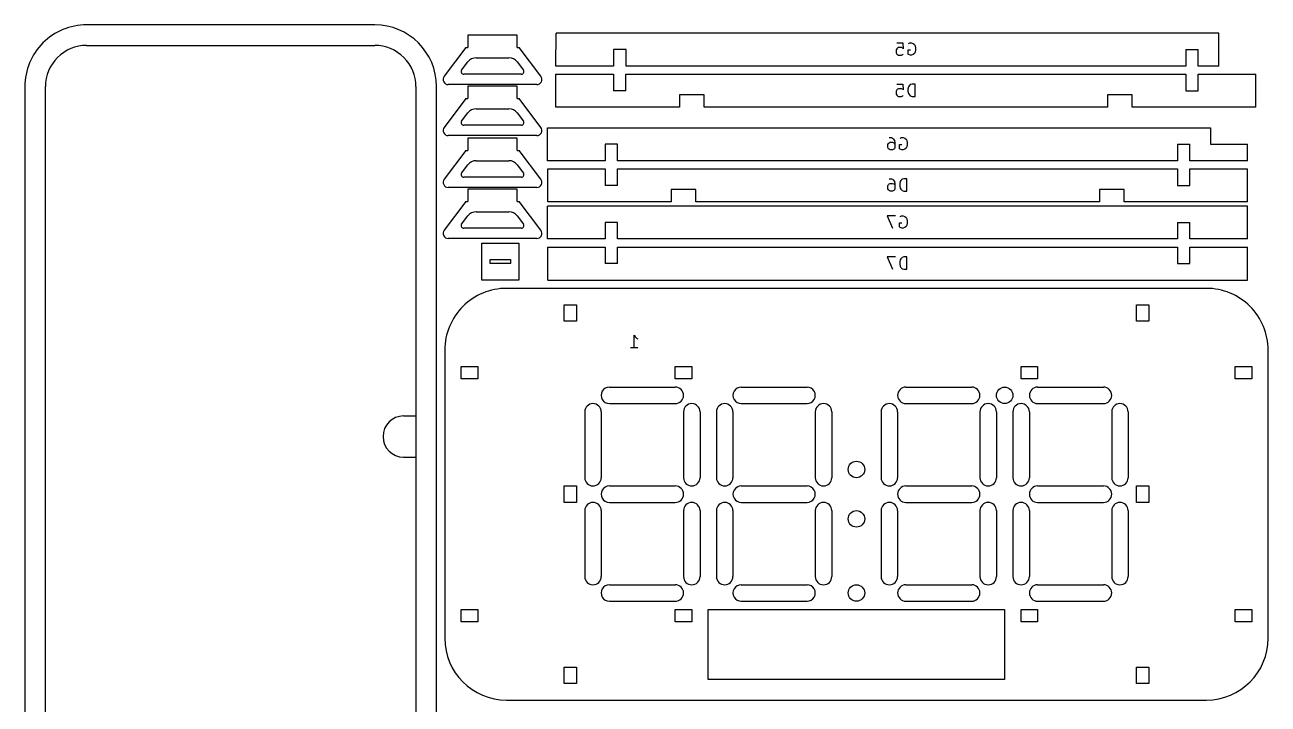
# Model space of a CAD drawing. Extents: x -348 to -46, y -297 to 54.
# Drawn here: x -348 to -46, y -111 to 54 of the extents above; entities that cross this region are included whole.
import ezdxf

# ---------------------------------------------------------------- set-up
doc = ezdxf.new("R2010")
doc.units = 0
doc.layers.add('BLACK', color=7, linetype='CONTINUOUS')

msp = doc.modelspace()

# ---------------------------------------------------------------- linework, layer by layer
at = {"layer": 'BLACK', "linetype": 'CONTINUOUS'}
for p, q in [((-262.999981, 54), (-332.999994, 54.000004)), ((-240.399998, 51.5), (-240.399998, 48.5)), ((-228.399998, 51.5), (-240.399998, 51.5)), ((-228.399998, 48.5), (-228.399998, 51.5)), ((-218.988154, 44.000018), (-218.976331, 51.999989)), ((-57.976339, 51.999988), (-218.976331, 51.999989)), ((-57.976328, 44.000021), (-57.976339, 51.999988)), ((-332.999995, 49.000003), (-263.000001, 48.999998)), ((-240.899998, 48.500002), (-246.149998, 41.500004)), ((-240.899998, 48.500002), (-240.399998, 48.5)), ((-228.399998, 48.5), (-227.899998, 48.499998)), ((-222.649998, 41.5), (-227.899998, 48.499998)), ((-136.190625, 49.631634), (-134.762053, 49.631634)), ((-136.047768, 48.34592), (-136.190625, 48.203063)), ((-135.762053, 48.488777), (-136.047768, 48.34592)), ((-135.047768, 48.488777), (-135.762053, 48.488777)), ((-134.762053, 48.34592), (-135.047768, 48.488777)), ((-134.762053, 49.631634), (-134.619196, 48.203063)), ((-134.619196, 48.203063), (-134.762053, 48.34592)), ((-133.333482, 49.488777), (-133.047768, 49.631634)), ((-133.047768, 49.631634), (-132.619196, 49.631634)), ((-132.619196, 49.631634), (-132.190625, 49.488777)), ((-132.190625, 49.488777), (-131.90491, 49.203063)), ((-131.90491, 49.203063), (-131.762053, 48.917349)), ((-131.762053, 48.917349), (-131.619196, 48.34592)), ((-131.619196, 48.34592), (-131.619196, 47.917349)), ((-238.4, 46), (-230.399999, 46)), ((-201.976329, 47.999988), (-204.976329, 47.999988)), ((-204.976329, 47.999988), (-204.976329, 43.999988)), ((-201.976329, 43.999988), (-201.976329, 47.999988)), ((-136.190625, 48.203063), (-136.333482, 47.917349)), ((-136.333482, 47.917349), (-136.333482, 47.203063)), ((-136.333482, 47.203063), (-136.190625, 46.917349)), ((-136.190625, 46.917349), (-136.047768, 46.774492)), ((-136.047768, 46.774492), (-135.762053, 46.631634)), ((-135.762053, 46.631634), (-135.047768, 46.631634)), ((-135.047768, 46.631634), (-134.762053, 46.774492)), ((-134.762053, 46.774492), (-134.619196, 46.917349)), ((-133.476339, 46.917349), (-133.476339, 47.917349)), ((-133.476339, 47.917349), (-132.90491, 47.917349)), ((-133.333482, 46.774492), (-133.476339, 46.917349)), ((-132.90491, 46.631634), (-133.333482, 46.774492)), ((-132.619196, 46.631634), (-132.90491, 46.631634)), ((-132.190625, 46.774492), (-132.619196, 46.631634)), ((-131.90491, 47.060206), (-132.190625, 46.774492)), ((-131.762053, 47.34592), (-131.90491, 47.060206)), ((-131.619196, 47.917349), (-131.762053, 47.34592)), ((-65.976329, 47.999985), (-65.976329, 43.999985)), ((-65.976329, 47.999985), (-62.976329, 47.999985)), ((-62.976322, 44.000023), (-62.976329, 47.999985)), ((-241.899998, 43), (-240.399997, 45.000001)), ((-228.399998, 45), (-226.899998, 42.999999)), ((-204.976329, 43.999988), (-218.988154, 44.000018)), ((-65.976329, 43.999985), (-201.976329, 43.999988)), ((-57.976328, 44.000021), (-62.976322, 44.000023)), ((-223.649998, 39.5), (-245.149998, 39.500002)), ((-227.399998, 41.999999), (-241.399998, 42)), ((-218.999993, 41.999969), (-205.000008, 41.999968)), ((-218.988164, 33.999996), (-218.988175, 41.999963)), ((-205.000008, 41.999968), (-205.000001, 38.000006)), ((-202.000001, 38.000006), (-202.000001, 42.000006)), ((-202.000001, 42.000006), (-66.000001, 42.000003)), ((-136.202456, 39.63164), (-134.773884, 39.63164)), ((-134.773884, 39.63164), (-134.631027, 38.203069)), ((-132.916741, 39.488783), (-133.202456, 39.203069)), ((-132.48817, 39.63164), (-132.916741, 39.488783)), ((-131.773884, 39.63164), (-132.48817, 39.63164)), ((-131.773884, 36.63164), (-131.773884, 39.63164)), ((-66.000001, 42.000003), (-66.000001, 38.000003)), ((-63.000001, 38.000003), (-63.000001, 42.000003)), ((-63.000001, 42.000003), (-48.988176, 41.999973)), ((-48.988166, 33.999996), (-48.988177, 41.999963)), ((-347.999998, 39.000004), (-347.999985, -130.999994)), ((-342.999995, -130.999996), (-342.999995, 38.999995)), ((-253.000001, 38.999998), (-253.000001, -130.999992)), ((-247.999998, -131.000002), (-247.999997, 39.000002)), ((-228.4, 39.1), (-240.4, 39.1)), ((-240.4, 39.1), (-240.4, 36.1)), ((-228.4, 36.1), (-228.4, 39.1)), ((-202.000001, 38.000006), (-205.000001, 38.000006)), ((-182.988163, 36.999995), (-188.988163, 36.999995)), ((-188.988163, 36.999995), (-188.988163, 33.999995)), ((-182.988163, 33.999995), (-182.988163, 36.999995)), ((-136.202456, 38.203069), (-136.345313, 37.917355)), ((-136.345313, 37.917355), (-136.345313, 37.203069)), ((-136.345313, 37.203069), (-136.202456, 36.917355)), ((-136.059599, 38.345926), (-136.202456, 38.203069)), ((-136.202456, 36.917355), (-136.059599, 36.774498)), ((-135.773884, 38.488783), (-136.059599, 38.345926)), ((-136.059599, 36.774498), (-135.773884, 36.63164)), ((-135.059599, 38.488783), (-135.773884, 38.488783)), ((-135.773884, 36.63164), (-135.059599, 36.63164)), ((-134.773884, 38.345926), (-135.059599, 38.488783)), ((-135.059599, 36.63164), (-134.773884, 36.774498)), ((-134.631027, 38.203069), (-134.773884, 38.345926)), ((-134.773884, 36.774498), (-134.631027, 36.917355)), ((-133.345313, 38.917355), (-133.48817, 38.345926)), ((-133.48817, 38.345926), (-133.48817, 37.917355)), ((-133.48817, 37.917355), (-133.345313, 37.345926)), ((-133.202456, 39.203069), (-133.345313, 38.917355)), ((-133.345313, 37.345926), (-133.202456, 37.060212)), ((-133.202456, 37.060212), (-132.916741, 36.774498)), ((-132.916741, 36.774498), (-132.48817, 36.63164)), ((-132.48817, 36.63164), (-131.773884, 36.63164)), ((-84.988163, 36.999995), (-84.988163, 34.000166)), ((-78.988163, 36.999995), (-84.988163, 36.999995)), ((-78.988163, 33.999996), (-78.988163, 36.999995)), ((-66.000001, 38.000003), (-63.000001, 38.000003)), ((-240.9, 36.100002), (-246.15, 29.100004)), ((-240.9, 36.100002), (-240.4, 36.1)), ((-238.400002, 33.6), (-230.400001, 33.6)), ((-228.4, 36.1), (-227.9, 36.099998)), ((-222.65, 29.1), (-227.9, 36.099998)), ((-188.988163, 33.999995), (-218.988164, 33.999996)), ((-84.988163, 34.000166), (-182.988163, 33.999995)), ((-48.988163, 33.999996), (-78.988163, 33.999996)), ((-241.9, 30.6), (-240.399999, 32.600001)), ((-228.4, 32.6), (-226.9, 30.599999)), ((-227.4, 29.599999), (-241.4, 29.6)), ((-221.023664, 20.99996), (-221.011841, 28.999931)), ((-221.011841, 28.999931), (-60.011839, 28.99993)), ((-60.011839, 28.99993), (-60.011839, 24.999927)), ((-223.65, 27.1), (-245.15, 27.100002)), ((-228.4, 26.5), (-240.4, 26.5)), ((-240.4, 26.5), (-240.4, 23.5)), ((-228.4, 23.5), (-228.4, 26.5)), ((-207.011839, 24.99993), (-207.011839, 20.99993)), ((-204.011839, 24.99993), (-207.011839, 24.99993)), ((-204.011839, 20.99993), (-204.011839, 24.99993)), ((-138.368982, 24.917284), (-138.226125, 25.202998)), ((-138.368982, 24.202998), (-138.368982, 24.917284)), ((-138.226125, 23.917284), (-138.368982, 24.202998)), ((-138.226125, 25.202998), (-138.083268, 25.345855)), ((-138.083268, 26.631569), (-137.511839, 26.631569)), ((-138.083268, 25.345855), (-137.797553, 25.488712)), ((-137.797553, 25.488712), (-137.226125, 25.488712)), ((-137.511839, 26.631569), (-137.226125, 26.488712)), ((-137.226125, 26.488712), (-137.083268, 26.345855)), ((-137.226125, 25.488712), (-136.94041, 25.345855)), ((-137.083268, 26.345855), (-136.797553, 25.917284)), ((-136.94041, 25.345855), (-136.797553, 25.202998)), ((-136.797553, 25.917284), (-136.654696, 25.345855)), ((-136.797553, 25.202998), (-136.654696, 24.917284)), ((-136.654696, 24.202998), (-136.797553, 23.917284)), ((-136.654696, 25.345855), (-136.654696, 24.202998)), ((-135.511839, 23.917284), (-135.511839, 24.917284)), ((-135.511839, 24.917284), (-134.94041, 24.917284)), ((-135.368982, 26.488712), (-135.083268, 26.631569)), ((-135.083268, 26.631569), (-134.654696, 26.631569)), ((-134.654696, 26.631569), (-134.226125, 26.488712)), ((-134.226125, 26.488712), (-133.94041, 26.202998)), ((-133.94041, 26.202998), (-133.797553, 25.917284)), ((-133.797553, 24.345855), (-133.94041, 24.060141)), ((-133.797553, 25.917284), (-133.654696, 25.345855)), ((-133.654696, 24.917284), (-133.797553, 24.345855)), ((-133.654696, 25.345855), (-133.654696, 24.917284)), ((-68.011839, 24.999927), (-65.011839, 24.999927)), ((-68.011839, 24.999927), (-68.011839, 20.999927)), ((-65.011832, 20.999965), (-65.011839, 24.999927)), ((-60.011839, 24.999927), (-51.011837, 24.999947)), ((-51.011832, 20.999964), (-51.011843, 24.999928)), ((-240.9, 23.500002), (-246.15, 16.500004)), ((-240.9, 23.500002), (-240.4, 23.5)), ((-228.4, 23.5), (-227.9, 23.499998)), ((-222.65, 16.5), (-227.9, 23.499998)), ((-138.083268, 23.774427), (-138.226125, 23.917284)), ((-137.797553, 23.631569), (-138.083268, 23.774427)), ((-137.226125, 23.631569), (-137.797553, 23.631569)), ((-136.94041, 23.774427), (-137.226125, 23.631569)), ((-136.797553, 23.917284), (-136.94041, 23.774427)), ((-135.368982, 23.774427), (-135.511839, 23.917284)), ((-134.94041, 23.631569), (-135.368982, 23.774427)), ((-134.654696, 23.631569), (-134.94041, 23.631569)), ((-134.226125, 23.774427), (-134.654696, 23.631569)), ((-133.94041, 24.060141), (-134.226125, 23.774427)), ((-241.9, 18), (-240.399999, 20.000001)), ((-238.400002, 21), (-230.400001, 21)), ((-228.4, 20), (-226.9, 17.999999)), ((-207.011839, 20.99993), (-221.023664, 20.99996)), ((-221.000002, 10.99992), (-221.000013, 18.999887)), ((-221.000001, 18.999892), (-207.011846, 18.999892)), ((-207.011846, 18.999892), (-207.011839, 14.99993)), ((-68.011839, 20.999927), (-204.011839, 20.99993)), ((-204.011839, 18.99993), (-68.011839, 18.999927)), ((-204.011839, 14.99993), (-204.011839, 18.99993)), ((-68.011839, 18.999927), (-68.011839, 14.999927)), ((-65.011839, 18.999927), (-51.000014, 18.999897)), ((-65.011839, 14.999927), (-65.011839, 18.999927)), ((-51.011847, 20.999964), (-65.011832, 20.999965)), ((-51.000004, 10.99992), (-51.000015, 18.999887)), ((-227.4, 16.999999), (-241.4, 17)), ((-138.357141, 14.917272), (-138.214284, 15.202986)), ((-138.214284, 15.202986), (-138.071427, 15.345843)), ((-138.071427, 16.631557), (-137.499998, 16.631557)), ((-138.071427, 15.345843), (-137.785712, 15.4887)), ((-137.785712, 15.4887), (-137.214284, 15.4887)), ((-137.499998, 16.631557), (-137.214284, 16.4887)), ((-137.214284, 16.4887), (-137.071427, 16.345843)), ((-137.214284, 15.4887), (-136.928569, 15.345843)), ((-137.071427, 16.345843), (-136.785712, 15.917272)), ((-136.928569, 15.345843), (-136.785712, 15.202986)), ((-136.785712, 15.917272), (-136.642855, 15.345843)), ((-136.785712, 15.202986), (-136.642855, 14.917272)), ((-136.642855, 15.345843), (-136.642855, 14.202986)), ((-135.357141, 15.917272), (-135.499998, 15.345843)), ((-135.499998, 15.345843), (-135.499998, 14.917272)), ((-135.214284, 16.202986), (-135.357141, 15.917272)), ((-134.928569, 16.4887), (-135.214284, 16.202986)), ((-134.499998, 16.631557), (-134.928569, 16.4887)), ((-133.785712, 16.631557), (-134.499998, 16.631557)), ((-133.785712, 13.631557), (-133.785712, 16.631557)), ((-223.65, 14.5), (-245.15, 14.500002)), ((-228.4, 14.1), (-240.4, 14.1)), ((-240.4, 14.1), (-240.4, 11.1)), ((-228.4, 11.1), (-228.4, 14.1)), ((-204.011839, 14.99993), (-207.011839, 14.99993)), ((-185.000001, 13.999919), (-191.000001, 13.999919)), ((-191.000001, 13.999919), (-191.000001, 10.999919)), ((-185.000001, 10.999919), (-185.000001, 13.999919)), ((-138.357141, 14.202986), (-138.357141, 14.917272)), ((-138.214284, 13.917272), (-138.357141, 14.202986)), ((-138.071427, 13.774415), (-138.214284, 13.917272)), ((-137.785712, 13.631557), (-138.071427, 13.774415)), ((-137.214284, 13.631557), (-137.785712, 13.631557)), ((-136.928569, 13.774415), (-137.214284, 13.631557)), ((-136.785712, 13.917272), (-136.928569, 13.774415)), ((-136.642855, 14.202986), (-136.785712, 13.917272)), ((-135.499998, 14.917272), (-135.357141, 14.345843)), ((-135.357141, 14.345843), (-135.214284, 14.060129)), ((-135.214284, 14.060129), (-134.928569, 13.774415)), ((-134.928569, 13.774415), (-134.499998, 13.631557)), ((-134.499998, 13.631557), (-133.785712, 13.631557)), ((-81.000001, 13.999919), (-87.000001, 13.999919)), ((-87.000001, 13.999919), (-87.000001, 11.00009)), ((-81.000001, 10.99992), (-81.000001, 13.999919)), ((-68.011839, 14.999927), (-65.011839, 14.999927)), ((-240.9, 11.100002), (-246.15, 4.100004)), ((-240.9, 11.100002), (-240.4, 11.1)), ((-228.4, 11.1), (-227.9, 11.099998)), ((-222.65, 4.1), (-227.9, 11.099998)), ((-221.023662, 2.00004), (-221.011839, 10.000011)), ((-51.011835, 10.00001), (-221.011839, 10.000011)), ((-191.000001, 10.999919), (-221.000002, 10.99992)), ((-87.000001, 11.00009), (-185.000001, 10.999919)), ((-51.000001, 10.99992), (-81.000001, 10.99992)), ((-51.01183, 2.000044), (-51.011841, 10.000011)), ((-241.9, 5.6), (-240.399999, 7.600001)), ((-238.400002, 8.6), (-230.400001, 8.6)), ((-228.4, 7.6), (-226.9, 5.599999)), ((-136.511835, 7.631657), (-138.511835, 7.631657)), ((-138.511835, 7.631657), (-137.226121, 4.631657)), ((-135.368978, 7.4888), (-135.083264, 7.631657)), ((-135.083264, 7.631657), (-134.654692, 7.631657)), ((-134.654692, 7.631657), (-134.226121, 7.4888)), ((-134.226121, 7.4888), (-133.940406, 7.203086)), ((-133.940406, 7.203086), (-133.797549, 6.917372)), ((-133.797549, 6.917372), (-133.654692, 6.345943)), ((-133.654692, 6.345943), (-133.654692, 5.917372)), ((-227.4, 4.599999), (-241.4, 4.6)), ((-204.011837, 6.00001), (-207.011837, 6.00001)), ((-207.011837, 6.00001), (-207.011837, 2.00001)), ((-204.011837, 2.00001), (-204.011837, 6.00001)), ((-135.511835, 4.917372), (-135.511835, 5.917372)), ((-135.511835, 5.917372), (-134.940406, 5.917372)), ((-135.368978, 4.774515), (-135.511835, 4.917372)), ((-134.940406, 4.631657), (-135.368978, 4.774515)), ((-134.654692, 4.631657), (-134.940406, 4.631657)), ((-134.226121, 4.774515), (-134.654692, 4.631657)), ((-133.940406, 5.060229), (-134.226121, 4.774515)), ((-133.797549, 5.345943), (-133.940406, 5.060229)), ((-133.654692, 5.917372), (-133.797549, 5.345943)), ((-68.011837, 6.000007), (-68.011837, 2.000007)), ((-68.011837, 6.000007), (-65.011837, 6.000007)), ((-65.01183, 2.000045), (-65.011837, 6.000007)), ((-223.65, 2.1), (-245.15, 2.100002)), ((-237, 1), (-228, 1)), ((-237, -8), (-237, 1)), ((-228, 1), (-228, -8)), ((-207.011837, 2.00001), (-221.023662, 2.00004)), ((-68.011837, 2.000007), (-204.011837, 2.00001)), ((-204.011837, -3.99999), (-204.011837, 0.00001)), ((-204.011837, 0.00001), (-68.011837, 0.000007)), ((-68.011837, 0.000007), (-68.011837, -3.999993)), ((-65.011837, 0.000007), (-51.000012, -0.000023)), ((-65.011837, -3.999993), (-65.011837, 0.000007)), ((-51.011845, 2.000044), (-65.01183, 2.000045)), ((-235, -3), (-230, -3)), ((-235, -4), (-235, -3)), ((-230, -3), (-230, -4)), ((-221.011829, -0.000027), (-207.011844, -0.000028)), ((-221, -8), (-221.000011, -0.000033)), ((-207.011844, -0.000028), (-207.011837, -3.99999)), ((-136.499994, -2.368354), (-138.499994, -2.368354)), ((-138.499994, -2.368354), (-137.21428, -5.368354)), ((-135.21428, -2.796925), (-135.357137, -3.082639)), ((-134.928565, -2.511211), (-135.21428, -2.796925)), ((-134.499994, -2.368354), (-134.928565, -2.511211)), ((-133.785708, -2.368354), (-134.499994, -2.368354)), ((-133.785708, -5.368354), (-133.785708, -2.368354)), ((-51.000002, -7.999989), (-51.000013, -0.000022)), ((-230, -4), (-235, -4)), ((-204.011837, -3.99999), (-207.011837, -3.99999)), ((-135.357137, -3.082639), (-135.499994, -3.654068)), ((-135.499994, -3.654068), (-135.499994, -4.082639)), ((-135.499994, -4.082639), (-135.357137, -4.654068)), ((-135.357137, -4.654068), (-135.21428, -4.939782)), ((-135.21428, -4.939782), (-134.928565, -5.225497)), ((-134.928565, -5.225497), (-134.499994, -5.368354)), ((-134.499994, -5.368354), (-133.785708, -5.368354)), ((-68.011837, -3.999993), (-65.011837, -3.999993)), ((-228, -8), (-237, -8)), ((-221, -8.000002), (-51.000002, -7.999989)), ((-60.999997, -9.999928), (-231.000001, -9.999927)), ((-216.999999, -13.999928), (-213.999999, -13.999928)), ((-216.999999, -17.999928), (-216.999999, -13.999928)), ((-213.999999, -13.999928), (-213.999999, -17.999928)), ((-77.999999, -13.999931), (-74.999999, -13.999931)), ((-77.999999, -17.999931), (-77.999999, -13.999931)), ((-74.999999, -13.999931), (-74.999999, -17.999931)), ((-213.999999, -17.999928), (-216.999999, -17.999928)), ((-74.999999, -17.999931), (-77.999999, -17.999931)), ((-199.999993, -24.368283), (-199.999993, -21.368283)), ((-199.999993, -21.368283), (-199.714279, -21.796854)), ((-199.714279, -21.796854), (-199.428564, -22.082568)), ((-199.428564, -22.082568), (-199.14285, -22.225426)), ((-245.999999, -24.999911), (-246.000003, -94.999924)), ((-200.857136, -24.368283), (-199.14285, -24.368283)), ((-46.000003, -94.999896), (-46.000004, -24.999928)), ((-241.999993, -28.999926), (-237.999993, -28.999926)), ((-241.999993, -31.999926), (-241.999993, -28.999926)), ((-237.999993, -28.999926), (-237.999993, -31.999926)), ((-189.999993, -28.999926), (-185.999993, -28.999926)), ((-189.999993, -31.999926), (-189.999993, -28.999926)), ((-185.999993, -28.999926), (-185.999993, -31.999926)), ((-105.999993, -28.999926), (-101.999993, -28.999926)), ((-105.999993, -31.999926), (-105.999993, -28.999926)), ((-101.999993, -28.999926), (-101.999993, -31.999926)), ((-53.999999, -28.999928), (-49.999999, -28.999928)), ((-53.999999, -31.999928), (-53.999999, -28.999928)), ((-49.999999, -28.999928), (-49.999999, -31.999928)), ((-237.999993, -31.999926), (-241.999993, -31.999926)), ((-185.999993, -31.999926), (-189.999993, -31.999926)), ((-101.999993, -31.999926), (-105.999993, -31.999926)), ((-49.999999, -31.999928), (-53.999999, -31.999928)), ((-205.999999, -33.999928), (-189.999999, -33.999928)), ((-173.999999, -33.999928), (-157.999999, -33.999928)), ((-133.999999, -33.999928), (-117.999999, -33.999928)), ((-101.999999, -33.999928), (-85.999999, -33.999928)), ((-205.999999, -37.999928), (-189.999999, -37.999928)), ((-173.999999, -37.999928), (-157.999999, -37.999928)), ((-133.999999, -37.999928), (-117.999999, -37.999928)), ((-101.999999, -37.999928), (-85.999999, -37.999928)), ((-256, -41), (-253.000001, -41)), ((-211.999999, -39.999928), (-211.999999, -55.999928)), ((-207.999999, -39.999928), (-207.999999, -55.999928)), ((-187.999999, -39.999928), (-187.999999, -55.999928)), ((-183.999999, -39.999928), (-183.999999, -55.999928)), ((-179.999999, -39.999928), (-179.999999, -55.999928)), ((-175.999999, -39.999928), (-175.999999, -55.999928)), ((-155.999999, -39.999928), (-155.999999, -55.999928)), ((-151.999999, -39.999928), (-151.999999, -55.999928)), ((-139.999999, -39.999928), (-139.999999, -55.999928)), ((-135.999999, -39.999928), (-135.999999, -55.999928)), ((-115.999999, -39.999928), (-115.999999, -55.999928)), ((-111.999999, -39.999928), (-111.999999, -55.999928)), ((-107.999999, -39.999928), (-107.999999, -55.999928)), ((-103.999999, -39.999928), (-103.999999, -55.999928)), ((-83.999999, -39.999928), (-83.999999, -55.999928)), ((-79.999999, -39.999928), (-79.999999, -55.999928)), ((-256, -51), (-253.000001, -51)), ((-216.999999, -57.999928), (-213.999999, -57.999928)), ((-216.999999, -61.999928), (-216.999999, -57.999928)), ((-213.999999, -57.999928), (-213.999999, -61.999928)), ((-205.999999, -57.999928), (-189.999999, -57.999928)), ((-173.999999, -57.999928), (-157.999999, -57.999928)), ((-133.999999, -57.999928), (-117.999999, -57.999928)), ((-101.999999, -57.999928), (-85.999999, -57.999928)), ((-77.999999, -57.999928), (-74.999999, -57.999928)), ((-77.999999, -61.999928), (-77.999999, -57.999928)), ((-74.999999, -57.999928), (-74.999999, -61.999928)), ((-213.999999, -61.999928), (-216.999999, -61.999928)), ((-205.999999, -61.999928), (-189.999999, -61.999928)), ((-173.999999, -61.999928), (-157.999999, -61.999928)), ((-133.999999, -61.999928), (-117.999999, -61.999928)), ((-101.999999, -61.999928), (-85.999999, -61.999928)), ((-74.999999, -61.999928), (-77.999999, -61.999928)), ((-211.999999, -63.999928), (-211.999999, -79.999928)), ((-207.999999, -63.999928), (-207.999999, -79.999928)), ((-187.999999, -63.999928), (-187.999999, -79.999928)), ((-183.999999, -63.999928), (-183.999999, -79.999928)), ((-179.999999, -63.999928), (-179.999999, -79.999928)), ((-175.999999, -63.999928), (-175.999999, -79.999928)), ((-155.999999, -63.999928), (-155.999999, -79.999928)), ((-151.999999, -63.999928), (-151.999999, -79.999928)), ((-139.999999, -63.999928), (-139.999999, -79.999928)), ((-135.999999, -63.999928), (-135.999999, -79.999928)), ((-115.999999, -63.999928), (-115.999999, -79.999928)), ((-111.999999, -63.999928), (-111.999999, -79.999928)), ((-107.999999, -63.999928), (-107.999999, -79.999928)), ((-103.999999, -63.999928), (-103.999999, -79.999928)), ((-83.999999, -63.999928), (-83.999999, -79.999928)), ((-79.999999, -63.999928), (-79.999999, -79.999928)), ((-205.999999, -81.999928), (-189.999999, -81.999928)), ((-173.999999, -81.999928), (-157.999999, -81.999928)), ((-133.999999, -81.999928), (-117.999999, -81.999928)), ((-101.999999, -81.999928), (-85.999999, -81.999928)), ((-205.999999, -85.999928), (-189.999999, -85.999928)), ((-173.999999, -85.999928), (-157.999999, -85.999928)), ((-133.999999, -85.999928), (-117.999999, -85.999928)), ((-101.999999, -85.999928), (-85.999999, -85.999928)), ((-241.999999, -87.999928), (-237.999999, -87.999928)), ((-241.999999, -90.999928), (-241.999999, -87.999928)), ((-237.999999, -87.999928), (-237.999999, -90.999928)), ((-189.999993, -87.999926), (-185.999993, -87.999926)), ((-189.999993, -90.999926), (-189.999993, -87.999926)), ((-185.999993, -87.999926), (-185.999993, -90.999926)), ((-181.999993, -87.999926), (-109.999993, -87.999926)), ((-181.999993, -104.999926), (-181.999993, -87.999926)), ((-109.999993, -87.999926), (-109.999993, -104.999926)), ((-105.999993, -87.999926), (-101.999993, -87.999926)), ((-105.999993, -90.999926), (-105.999993, -87.999926)), ((-101.999993, -87.999926), (-101.999993, -90.999926)), ((-53.999996, -87.999928), (-49.999996, -87.999928)), ((-53.999996, -90.999928), (-53.999996, -87.999928)), ((-49.999996, -87.999928), (-49.999996, -90.999928)), ((-237.999999, -90.999928), (-241.999999, -90.999928)), ((-185.999993, -90.999926), (-189.999993, -90.999926)), ((-101.999993, -90.999926), (-105.999993, -90.999926)), ((-49.999996, -90.999928), (-53.999996, -90.999928)), ((-216.999999, -101.999928), (-213.999999, -101.999928)), ((-216.999999, -105.999928), (-216.999999, -101.999928)), ((-213.999999, -101.999928), (-213.999999, -105.999928)), ((-77.999999, -101.999928), (-74.999999, -101.999928)), ((-77.999999, -105.999928), (-77.999999, -101.999928)), ((-74.999999, -101.999928), (-74.999999, -105.999928)), ((-109.999993, -104.999926), (-181.999993, -104.999926)), ((-213.999999, -105.999928), (-216.999999, -105.999928)), ((-74.999999, -105.999928), (-77.999999, -105.999928)), ((-230.953509, -109.999928), (-61.000005, -109.999915))]:
    msp.add_line(p, q, dxfattribs=at)
at = {"layer": 'BLACK'}
for centre in [(-110, -36), (-146, -54), (-146, -66), (-146, -84)]:
    msp.add_circle(centre, 2, dxfattribs=at)
for centre, radius, start, end in [((-332.999995, 39.000003), 15.000001, 89.99999618, 179.99999618), ((-262.999997, 39.000003), 15.000001, -0.00000382, 89.99999618), ((-332.999996, 39.000004), 9.999999, -270, -179.99994843), ((-263, 38.999999), 9.999999, 0, 90.00005157), ((-238.399997, 43.5), 2.500001, 90, 143.13008402), ((-230.399998, 43.5), 2.5, 36.86989765, 90.00002292), ((-241.399998, 42.625), 0.625, -216.86989765, -90), ((-227.399998, 42.624999), 0.625, -90, 36.86989765), ((-245.149998, 40.750002), 1.25, -216.86989765, -90), ((-223.649998, 40.75), 1.25, -90, 36.86989765), ((-238.400002, 31.100005), 2.499995, 89.99993124, 143.13013444), ((-230.4, 31.1), 2.5, 36.86989765, 90.00002292), ((-241.4, 30.225), 0.625, -216.86989765, -90), ((-227.4, 30.225), 0.624999, -90, 36.86982431), ((-245.15, 28.350002), 1.25, -216.86989765, -90), ((-223.65, 28.35), 1.25, -90, 36.86989765), ((-238.400002, 18.500005), 2.499995, 89.99993124, 143.13013444), ((-230.4, 18.5), 2.5, 36.86989765, 90.00002292), ((-245.15, 15.750002), 1.25, -216.86989765, -90), ((-241.4, 17.625), 0.625, -216.86989765, -90), ((-227.4, 17.625), 0.624999, -90, 36.86982431), ((-223.65, 15.75), 1.25, -90, 36.86989765), ((-238.400002, 6.100005), 2.499995, 89.99993124, 143.13013444), ((-230.4, 6.1), 2.5, 36.86989765, 90.00002292), ((-245.15, 3.350002), 1.25, -216.86989765, -90), ((-241.4, 5.225), 0.625, -216.86989765, -90), ((-227.4, 5.225), 0.624999, -90, 36.86982431), ((-223.65, 3.35), 1.25, -90, 36.86989765), ((-231.000002, -24.999927), 15.000001, 89.99999618, 179.99999618), ((-61, -24.9999), 14.999974, -0.00010695, 90.00001146), ((-206.000025, -35.999928), 2, -270.00074485, -89.99925515), ((-190.000035, -35.999928), 2, -89.99896868, 89.99896868), ((-174.000025, -35.999928), 2, -270.00074485, -89.99925515), ((-157.999995, -35.999928), 2, -90.00011459, 90.00011459), ((-133.999995, -35.999928), 2, -269.99988541, -90.00011459), ((-118, -35.99993), 2.000002, -89.99997135, 89.99997135), ((-101.99999, -35.99993), 1.999998, -269.99974217, -90.00025783), ((-86, -35.99993), 2.000002, -89.99997135, 89.99997135), ((-209.999999, -39.999928), 2, 0, 180), ((-185.999999, -39.999928), 2, 0, 180), ((-177.999999, -39.999928), 2, 0, 180), ((-153.999999, -39.999928), 2, 0, 180), ((-137.999999, -39.999928), 2, 0, 180), ((-113.999999, -39.999928), 2, 0, 180), ((-105.999999, -39.999928), 2, 0, 180), ((-81.999999, -39.999928), 2, 0, 180), ((-256, -46), 5, -270, -90), ((-209.999999, -55.999928), 2, -180, 0), ((-185.999999, -55.999928), 2, -180, 0), ((-177.999999, -55.999928), 2, -180, 0), ((-153.999999, -55.999928), 2, -180, 0), ((-137.999999, -55.999928), 2, -180, 0), ((-113.999999, -55.999928), 2, -180, 0), ((-105.999999, -55.999928), 2, -180, 0), ((-81.999999, -55.999928), 2, -180, 0), ((-206.000025, -59.999928), 2, -270.00074485, -89.99925515), ((-190.000035, -59.999928), 2, -89.99896868, 89.99896868), ((-174.000025, -59.999928), 2, -270.00074485, -89.99925515), ((-157.999995, -59.999928), 2, -90.00011459, 90.00011459), ((-133.999995, -59.999928), 2, -269.99988541, -90.00011459), ((-118, -59.99993), 2.000002, -89.99997135, 89.99997135), ((-101.99999, -59.99993), 1.999998, -269.99974217, -90.00025783), ((-86, -59.99993), 2.000002, -89.99997135, 89.99997135), ((-209.999999, -63.999928), 2, 0, 180), ((-185.999999, -63.999928), 2, 0, 180), ((-177.999999, -63.999928), 2, 0, 180), ((-153.999999, -63.999928), 2, 0, 180), ((-137.999999, -63.999928), 2, 0, 180), ((-113.999999, -63.999928), 2, 0, 180), ((-105.999999, -63.999928), 2, 0, 180), ((-81.999999, -63.999928), 2, 0, 180), ((-209.999999, -79.999928), 2, -180, 0), ((-185.999999, -79.999928), 2, -180, 0), ((-177.999999, -79.999928), 2, -180, 0), ((-153.999999, -79.999928), 2, -180, 0), ((-137.999999, -79.999928), 2, -180, 0), ((-113.999999, -79.999928), 2, -180, 0), ((-105.999999, -79.999928), 2, -180, 0), ((-81.999999, -79.999928), 2, -180, 0), ((-206.000025, -83.999928), 2, -270.00074485, -89.99925515), ((-190.000035, -83.999928), 2, -89.99896868, 89.99896868), ((-174.000025, -83.999928), 2, -270.00074485, -89.99925515), ((-157.999995, -83.999928), 2, -90.00011459, 90.00011459), ((-133.999995, -83.999928), 2, -269.99988541, -90.00011459), ((-118, -83.99993), 2.000002, -89.99997135, 89.99997135), ((-101.99999, -83.99993), 1.999998, -269.99974217, -90.00025783), ((-86, -83.99993), 2.000002, -89.99997135, 89.99997135), ((-231.000002, -94.999925), 15.000001, -180.00000382, -90.00000382), ((-61.00001, -94.99992), 15.000007, -89.9999809, -0.00002292)]:
    msp.add_arc(centre, radius, start, end, dxfattribs=at)

doc.saveas('drawing.dxf')
